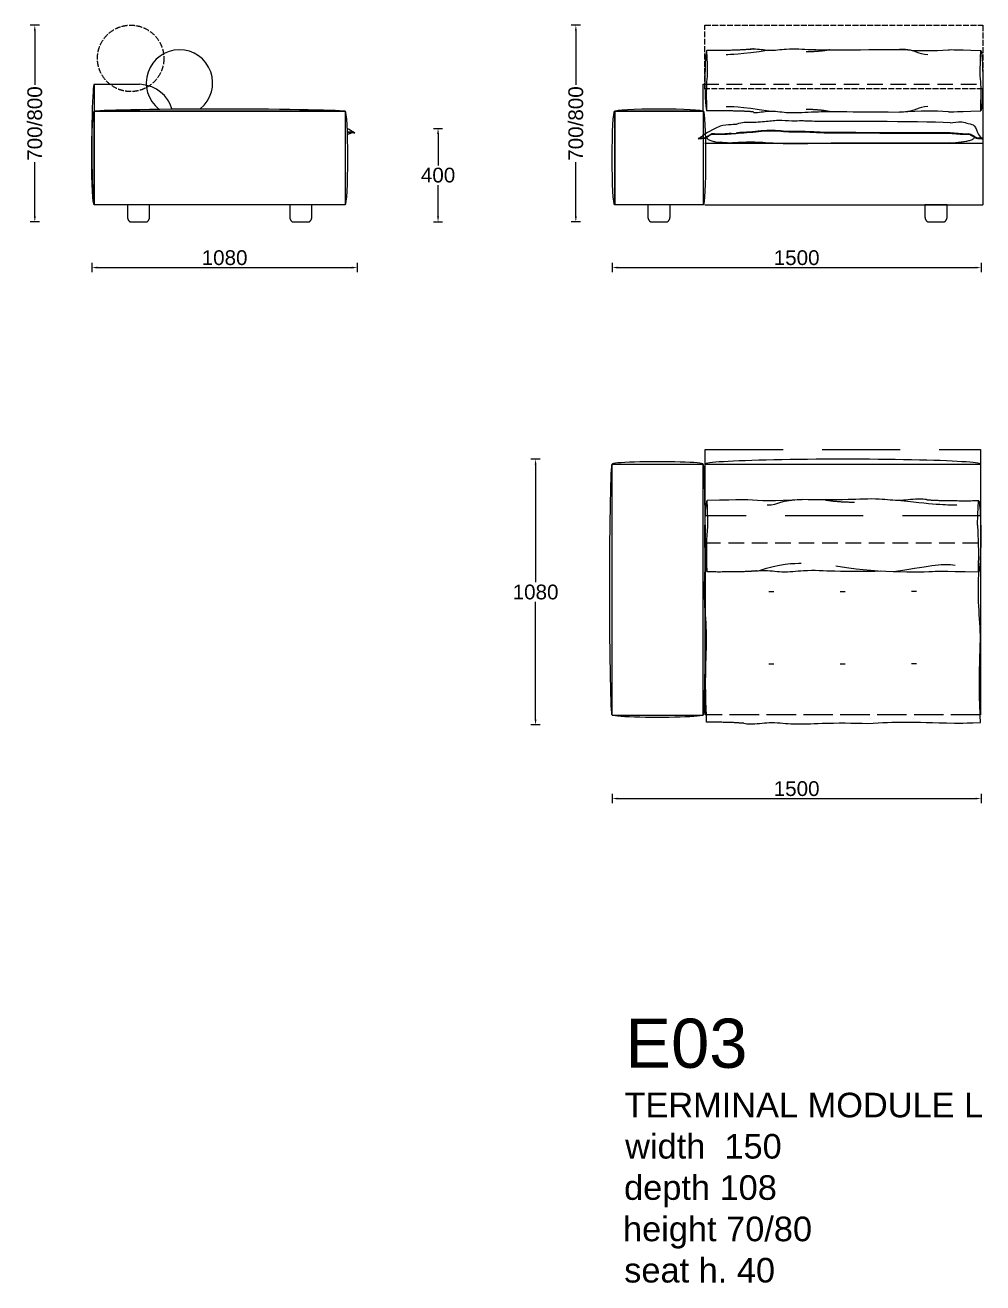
# Model space of a CAD drawing. Header units: millimetres. Extents: x 6668 to 47386, y -6732 to 35544.
# Drawn here: x 17236 to 21131, y 30400 to 35514 of the extents above; entities that cross this region are included whole.
import ezdxf

# ---------------------------------------------------------------- set-up
doc = ezdxf.new("R2010")
doc.units = ezdxf.units.MM
doc.linetypes.add('ACAD_ISO02W100', pattern=[15, 12, -3])
doc.linetypes.add('NASCOSTA', pattern=[9.525, 6.35, -3.175])
doc.layers.add('_ARREDO', color=7, linetype='Continuous')
doc.layers.add('TESTO', color=1, linetype='Continuous')
for name, color, linetype, lineweight in [('_CUSCINO SEDUTA', 8, 'Continuous', 9), ('_QUOTE', 1, 'Continuous', 9), ('_RULLO', 8, 'Continuous', 9)]:
    doc.layers.add(name, color=color, linetype=linetype, lineweight=lineweight)
doc.styles.add('Arial', font='arial.ttf')
doc.styles.get("Standard").update_dxf_attribs({"font": 'arial.ttf'})
doc.dimstyles.new('1_1', dxfattribs={"dimscale": 15, "dimtxt": 4, "dimasz": 1.5, "dimexe": 1.25, "dimexo": 2, "dimtad": 1, "dimtih": 1, "dimtoh": 1, "dimdec": 0, "dimtxsty": 'Standard', "dimcen": 2.5, "dimclrd": 256, "dimclre": 256, "dimclrt": 256, "dimadec": 0, "dimazin": 0, "dimtfac": 1, "dimtdec": 0, "dimtmove": 0, "dimatfit": 3, "dimfxl": 1.25, "dimfxlon": 1, "dimlwe": 0, "dimarcsym": 0})

# ---------------------------------------------------------------- blocks, each defined once
blk = doc.blocks.new('mr_central_112')
at = {"layer": '_ARREDO'}
for p, q in [((-56, -101.99), (-56, 0.01)), ((-56, 0.01), (56, 0.01)), ((56, 0.01), (56, -101.99))]:
    blk.add_line(p, q, dxfattribs=at)
at = {"layer": '_ARREDO', "linetype": 'ACAD_ISO02W100'}
blk.add_line((56, -101.99), (-56, -101.99), dxfattribs=at)
at = {"layer": '_ARREDO'}
blk.add_ellipse((0, 0), major_axis=(56, 0.01), ratio=0.035879, start_param=-0.000011, end_param=3.141593, dxfattribs=at)
at = {"layer": '_CUSCINO SEDUTA'}
for p, q in [((-30, -51.74), (-28, -51.74)), ((-1, -51.74), (1, -51.74)), ((30, -51.74), (28, -51.74)), ((-30, -81.24), (-28, -81.24)), ((-1, -81.24), (1, -81.24)), ((30, -81.24), (28, -81.24))]:
    blk.add_line(p, q, dxfattribs=at)
at = {"layer": '_CUSCINO SEDUTA', "lineweight": 9}
for points, degree in [([(-56.11, -56.03), (-56.31, -51.03), (-56.18, -46.03), (-55.78, -41.05)], 3), ([(55.25, -56.05), (55.08, -51.84), (55.15, -47.62), (55.42, -43.42)], 3), ([(-55.38, -69.61), (-55.45, -65.09), (-55.92, -60.56), (-56.11, -56.03)], 3), ([(55.98, -69.63), (55.91, -65.11), (55.44, -60.59), (55.25, -56.05)], 3), ([(-55.57, -78.73), (-55.47, -75.69), (-55.33, -72.65), (-55.38, -69.61)], 3), ([(55.79, -78.75), (55.89, -75.71), (56.03, -72.67), (55.98, -69.63)], 3), ([(-55.62, -97.4), (-55.83, -91.16), (-55.77, -84.93), (-55.57, -78.73)], 3), ([(55.74, -97.43), (55.53, -91.19), (55.59, -84.96), (55.79, -78.75)], 3), ([(-55.36, -104.97), (-55.4, -102.45), (-55.53, -99.92), (-55.62, -97.4)], 3), ([(56, -104.99), (55.96, -102.47), (55.83, -99.95), (55.74, -97.43)], 3), ([(-40.25, -105.38), (-45.92, -104.86), (-55.36, -104.97)], 2), ([(-40.25, -105.38), (-39.37, -105.5), (-38.55, -105.57), (-37.74, -105.6)], 3), ([(-37.74, -105.6), (-35.1, -105.67), (-32.49, -105.16), (-29.87, -105.07)], 3), ([(-29.87, -105.07), (-26.96, -104.97), (-24.03, -105.38), (-21.08, -105.55)], 3), ([(-21.08, -105.55), (-16.88, -105.78), (-12.64, -105.52), (-8.41, -105.37)], 3), ([(-8.41, -105.37), (-2.17, -105.16), (4.06, -105.21), (10.26, -105.42)], 3), ([(10.26, -105.42), (22.13, -104.67), (27.32, -104.82), (45.47, -105.26)], 3), ([(45.47, -105.26), (46.15, -105.31), (46.84, -105.38), (56, -104.99)], 3)]:
    blk.add_open_spline(points, degree=degree, dxfattribs=at)
at = {"layer": '_RULLO', "linetype": 'NASCOSTA', "ltscale": 5}
blk.add_lwpolyline([(-56, 5.97), (56, 5.97), (56, -21.03), (-56, -21.03)], close=True, dxfattribs=at)
at = {"layer": '_RULLO'}
blk.add_ellipse((-55.19, -29.32), major_axis=(0, 14.51), ratio=0.069077, start_param=0, end_param=3.141593, dxfattribs=at)
at = {"layer": '_RULLO', "extrusion": (0, 0, -1)}
blk.add_ellipse((55.17, -29.34), major_axis=(0, 14.51), ratio=0.069077, start_param=0, end_param=3.141593, dxfattribs=at)
at = {"layer": '_RULLO', "lineweight": 9}
for points, degree in [([(-38.66, -14.54), (-39.34, -14.48), (-40.03, -14.42), (-55.19, -14.81)], 3), ([(-54.92, -25.34), (-54.86, -24.65), (-54.8, -23.97), (-55.19, -14.81)], 3), ([(-16.45, -14.38), (-28.32, -15.13), (-33.5, -14.98), (-38.66, -14.54)], 3), ([(-30.79, -16.59), (-25.61, -16.59), (-25.61, -14.38), (-16.45, -14.38)], 3), ([(2.22, -14.43), (-4.02, -14.64), (-10.25, -14.58), (-16.45, -14.38)], 3), ([(-7.11, -14.56), (-1.61, -15.41), (4.73, -15.41)], 2), ([(14.89, -14.25), (10.69, -14.02), (6.45, -14.28), (2.22, -14.43)], 3), ([(23.68, -14.73), (20.77, -14.83), (17.84, -14.41), (14.89, -14.25)], 3), ([(31.55, -14.2), (28.91, -14.12), (26.31, -14.64), (23.68, -14.73)], 3), ([(23.68, -14.73), (38.39, -16.55), (43.41, -16.55), (46.44, -16.55)], 3), ([(34.06, -14.42), (33.19, -14.3), (32.36, -14.23), (31.55, -14.2)], 3), ([(34.06, -14.42), (38.73, -14.94), (55.17, -14.83)], 2), ([(54.91, -25.36), (54.85, -24.68), (54.79, -23.99), (55.17, -14.83)], 3), ([(-55.19, -43.83), (-55.47, -34.52), (-55.31, -29.92), (-54.92, -25.34)], 3), ([(55.17, -43.85), (55.46, -34.55), (55.29, -29.94), (54.91, -25.36)], 3), ([(-33.82, -43.28), (-26, -40.29), (-19.38, -40.29), (-16.86, -40.29)], 3), ([(45.72, -41.23), (40.7, -40.29), (37.26, -41.28), (21.63, -43.67)], 3), ([(-35.07, -43.41), (-39.75, -43.94), (-55.19, -43.83)], 2), ([(-35.07, -43.41), (-34.2, -43.3), (-33.38, -43.23), (-32.57, -43.2)], 3), ([(-32.57, -43.2), (-29.93, -43.12), (-27.32, -43.64), (-24.7, -43.73)], 3), ([(-24.7, -43.73), (-21.79, -43.83), (-18.86, -43.41), (-15.91, -43.25)], 3), ([(-15.91, -43.25), (-11.71, -43.02), (-7.47, -43.28), (-3.24, -43.43)], 3), ([(-3.24, -43.43), (3, -43.64), (9.23, -43.58), (15.43, -43.38)], 3), ([(-2.83, -41.28), (10.47, -44.07), (32.49, -43.97), (37.64, -43.54)], 3), ([(37.64, -43.54), (38.33, -43.48), (39.01, -43.42), (55.17, -43.81)], 3)]:
    blk.add_open_spline(points, degree=degree, dxfattribs=at)
blk = doc.blocks.new('armrest_38')
at = {"layer": '_ARREDO'}
for p, q in [((-19, -101.99), (-19, 0.01)), ((-19, -0.01), (18, 0.01)), ((18, -101.99), (18, 0.01)), ((-19, -101.99), (18, -101.99))]:
    blk.add_line(p, q, dxfattribs=at)
at = {"layer": '_ARREDO', "extrusion": (0, 0, -1)}
for centre, major_axis, ratio, start_param, end_param in [((-19, -50.99), (0, 51), 0.019608, 3.141593, 6.283185), ((-0.5, -101.99), (-18.5, 0), 0.054047, 3.14149, 6.304844)]:
    blk.add_ellipse(centre, major_axis=major_axis, ratio=ratio, start_param=start_param, end_param=end_param, dxfattribs=at)
at = {"layer": '_ARREDO'}
for centre, major_axis, ratio, start_param, end_param in [((-0.5, 0.01), (18.5, 0), 0.054047, -0.000103, 3.163251), ((18, -50.99), (0, 51), 0.019608, 3.141593, 6.283185)]:
    blk.add_ellipse(centre, major_axis=major_axis, ratio=ratio, start_param=start_param, end_param=end_param, dxfattribs=at)
blk = doc.blocks.new('*D240')
at = {"layer": '_QUOTE', "lineweight": 0, "transparency": 16777216}
for p, q in [((17506.7, 34546.8), (17506.7, 34509.3)), ((18586.6, 34546.8), (18586.6, 34509.3))]:
    blk.add_line(p, q, dxfattribs=at)
at = {"layer": '_QUOTE', "lineweight": -2, "transparency": 16777216}
blk.add_line((17529.2, 34528), (18564.1, 34528), dxfattribs=at)
at = {"layer": '_QUOTE', "transparency": 16777216}
for points in [[(17529.2, 34531.8), (17529.2, 34524.3), (17506.7, 34528)], [(18564.1, 34531.8), (18564.1, 34524.3), (18586.6, 34528)]]:
    blk.add_solid(points, dxfattribs=at)
at = {"layer": 'Defpoints', "color": 0, "transparency": 16777216}
for p in [(17506.7, 34997.9), (18586.6, 34973.8), (18586.6, 34528)]:
    blk.add_point(p, dxfattribs=at)
at = {"layer": '_QUOTE', "transparency": 16777216, "insert": (18046.7, 34568), "char_height": 60, "attachment_point": 5}
blk.add_mtext('1080', dxfattribs=at)
blk = doc.blocks.new('*D244')
at = {"layer": '_QUOTE', "lineweight": 0, "transparency": 16777216}
for p, q in [((19623.4, 34546.8), (19623.4, 34509.3)), ((21123.5, 34546.8), (21123.5, 34509.3))]:
    blk.add_line(p, q, dxfattribs=at)
at = {"layer": '_QUOTE', "lineweight": -2, "transparency": 16777216}
blk.add_line((19645.9, 34528), (21101, 34528), dxfattribs=at)
at = {"layer": '_QUOTE', "transparency": 16777216}
for points in [[(19645.9, 34531.8), (19645.9, 34524.3), (19623.4, 34528)], [(21101, 34531.8), (21101, 34524.3), (21123.5, 34528)]]:
    blk.add_solid(points, dxfattribs=at)
at = {"layer": 'Defpoints', "color": 0, "transparency": 16777216}
for p in [(19623.4, 34940.1), (21123.5, 34973.7), (21123.5, 34528)]:
    blk.add_point(p, dxfattribs=at)
at = {"layer": '_QUOTE', "transparency": 16777216, "insert": (20373.4, 34568), "char_height": 60, "attachment_point": 5}
blk.add_mtext('1500', dxfattribs=at)
blk = doc.blocks.new('*D245')
at = {"layer": '_QUOTE', "lineweight": 0, "transparency": 16777216}
for p, q in [((19623.4, 32387.8), (19623.4, 32350.3)), ((21123.5, 32387.8), (21123.5, 32350.3))]:
    blk.add_line(p, q, dxfattribs=at)
at = {"layer": '_QUOTE', "lineweight": -2, "transparency": 16777216}
blk.add_line((19645.9, 32369.1), (21101, 32369.1), dxfattribs=at)
at = {"layer": '_QUOTE', "transparency": 16777216}
for points in [[(19645.9, 32372.8), (19645.9, 32365.3), (19623.4, 32369.1)], [(21101, 32372.8), (21101, 32365.3), (21123.5, 32369.1)]]:
    blk.add_solid(points, dxfattribs=at)
at = {"layer": 'Defpoints', "color": 0, "transparency": 16777216}
for p in [(19623.4, 32781.2), (21123.5, 32814.8), (21123.5, 32369.1)]:
    blk.add_point(p, dxfattribs=at)
at = {"layer": '_QUOTE', "transparency": 16777216, "insert": (20373.4, 32409.1), "char_height": 60, "attachment_point": 5}
blk.add_mtext('1500', dxfattribs=at)
blk = doc.blocks.new('*D246')
at = {"layer": '_QUOTE', "lineweight": 0, "transparency": 16777216}
for p, q in [((19330.3, 33748.9), (19292.8, 33748.9)), ((19330.3, 32668.4), (19292.8, 32668.4))]:
    blk.add_line(p, q, dxfattribs=at)
at = {"layer": '_QUOTE', "lineweight": -2, "transparency": 16777216}
for p, q in [((19311.6, 33726.4), (19311.6, 33248.6)), ((19311.6, 32690.9), (19311.6, 33168.6))]:
    blk.add_line(p, q, dxfattribs=at)
at = {"layer": '_QUOTE', "transparency": 16777216}
for points in [[(19307.8, 33726.4), (19315.3, 33726.4), (19311.6, 33748.9)], [(19307.8, 32690.9), (19315.3, 32690.9), (19311.6, 32668.4)]]:
    blk.add_solid(points, dxfattribs=at)
at = {"layer": 'Defpoints', "color": 0, "transparency": 16777216}
for p in [(19311.6, 33748.9), (20225.1, 33748.9), (20202.7, 32668.4)]:
    blk.add_point(p, dxfattribs=at)
at = {"layer": '_QUOTE', "transparency": 16777216, "insert": (19311.6, 33208.6), "char_height": 60, "attachment_point": 5}
blk.add_mtext('1080', dxfattribs=at)
blk = doc.blocks.new('*D279')
at = {"layer": '_QUOTE', "lineweight": 0, "transparency": 16777216}
for p, q in [((17293.6, 35513.8), (17256.1, 35513.8)), ((17293.6, 34713.8), (17256.1, 34713.8))]:
    blk.add_line(p, q, dxfattribs=at)
at = {"layer": '_QUOTE', "lineweight": -2, "transparency": 16777216}
for p, q in [((17274.9, 35491.3), (17274.9, 35270.7)), ((17274.9, 34736.3), (17274.9, 34956.9))]:
    blk.add_line(p, q, dxfattribs=at)
at = {"layer": '_QUOTE', "transparency": 16777216}
for points in [[(17271.1, 35491.3), (17278.6, 35491.3), (17274.9, 35513.8)], [(17271.1, 34736.3), (17278.6, 34736.3), (17274.9, 34713.8)]]:
    blk.add_solid(points, dxfattribs=at)
at = {"layer": 'Defpoints', "color": 0, "transparency": 16777216}
for p in [(17844.9, 35513.8), (17274.9, 34713.8), (18037.3, 34713.8)]:
    blk.add_point(p, dxfattribs=at)
at = {"layer": '_QUOTE', "transparency": 16777216, "insert": (17274.9, 35113.8), "char_height": 60, "attachment_point": 5, "rotation": 90}
blk.add_mtext('700/800', dxfattribs=at)
blk = doc.blocks.new('*D280')
at = {"layer": '_QUOTE', "lineweight": 0, "transparency": 16777216}
for p, q in [((19494.1, 35513.8), (19456.6, 35513.8)), ((19494.1, 34713.8), (19456.6, 34713.8))]:
    blk.add_line(p, q, dxfattribs=at)
at = {"layer": '_QUOTE', "lineweight": -2, "transparency": 16777216}
for p, q in [((19475.4, 35491.3), (19475.4, 35270.7)), ((19475.4, 34736.3), (19475.4, 34956.9))]:
    blk.add_line(p, q, dxfattribs=at)
at = {"layer": '_QUOTE', "transparency": 16777216}
for points in [[(19471.6, 35491.3), (19479.1, 35491.3), (19475.4, 35513.8)], [(19471.6, 34736.3), (19479.1, 34736.3), (19475.4, 34713.8)]]:
    blk.add_solid(points, dxfattribs=at)
at = {"layer": 'Defpoints', "color": 0, "transparency": 16777216}
for p in [(20045.4, 35513.8), (19475.4, 34713.8), (20237.8, 34713.8)]:
    blk.add_point(p, dxfattribs=at)
at = {"layer": '_QUOTE', "transparency": 16777216, "insert": (19475.4, 35113.8), "char_height": 60, "attachment_point": 5, "rotation": 90}
blk.add_mtext('700/800', dxfattribs=at)
blk = doc.blocks.new('*D306')
at = {"layer": '_QUOTE', "lineweight": 0, "transparency": 16777216}
for p, q in [((18896.2, 35093.9), (18933.7, 35093.9)), ((18896.2, 34713.8), (18933.7, 34713.8))]:
    blk.add_line(p, q, dxfattribs=at)
at = {"layer": '_QUOTE', "lineweight": -2, "transparency": 16777216}
for p, q in [((18915, 35071.4), (18915, 34943.8)), ((18915, 34736.3), (18915, 34863.8))]:
    blk.add_line(p, q, dxfattribs=at)
at = {"layer": '_QUOTE', "transparency": 16777216}
for points in [[(18911.2, 35071.4), (18918.7, 35071.4), (18915, 35093.9)], [(18911.2, 34736.3), (18918.7, 34736.3), (18915, 34713.8)]]:
    blk.add_solid(points, dxfattribs=at)
at = {"layer": 'Defpoints', "color": 0, "transparency": 16777216}
for p in [(18271.5, 35093.9), (18271.5, 34713.8), (18915, 34713.8)]:
    blk.add_point(p, dxfattribs=at)
at = {"layer": '_QUOTE', "transparency": 16777216, "insert": (18915, 34903.8), "char_height": 60, "attachment_point": 5}
blk.add_mtext('400', dxfattribs=at)
blk = doc.blocks.new('PIEDINO MIAMI SOFT_PANAMA H7CM')
at = {"color": 0, "linetype": 'ByBlock', "lineweight": -2}
for points in [[(45, 0), (-45, 0)], [(-45, 0), (-45, -50.4)], [(-45, -50.4), (-45, -51.2), (-44.9, -52), (-44.8, -52.9), (-44.7, -53.7), (-44.5, -54.5), (-44.4, -55.3), (-44.2, -56.1), (-43.9, -56.9), (-43.7, -57.7), (-43.4, -58.5), (-43.1, -59.3), (-42.7, -60), (-42.4, -60.8), (-42, -61.5), (-41.6, -62.2), (-41.1, -63), (-40.7, -63.6), (-40.2, -64.3), (-39.7, -65), (-39.1, -65.6), (-38.6, -66.2), (-38, -66.8), (-37.4, -67.4), (-36.8, -68), (-36.1, -68.5), (-35.5, -69), (-34.8, -69.5), (-34.1, -70)], [(34.1, -70), (34.8, -69.5), (35.5, -69), (36.1, -68.5), (36.8, -68), (37.4, -67.4), (38, -66.8), (38.6, -66.2), (39.1, -65.6), (39.7, -65), (40.2, -64.3), (40.7, -63.6), (41.1, -63), (41.6, -62.2), (42, -61.5), (42.4, -60.8), (42.7, -60), (43.1, -59.3), (43.4, -58.5), (43.7, -57.7), (43.9, -56.9), (44.2, -56.1), (44.4, -55.3), (44.5, -54.5), (44.7, -53.7), (44.8, -52.9), (44.9, -52), (45, -51.2), (45, -50.4)], [(45, -50.4), (45, 0)], [(-34.1, -70), (34.1, -70)]]:
    blk.add_lwpolyline(points, dxfattribs=at)

msp = doc.modelspace()

# ---------------------------------------------------------------- linework, layer by layer
at = {"layer": '_ARREDO'}
for p, q in [((17516.6, 35273.5), (17516.6, 34783.8)), ((17516.6, 35273.5), (17677.9, 35273.5)), ((19993.4, 35163.7), (19993.4, 35273.5)), ((21130.5, 35273.5), (21130.5, 34783.8)), ((18536.6, 35163.8), (17516.6, 35163.8)), ((17516.6, 35163.8), (17516.6, 34783.8)), ((18536.6, 35163.8), (18536.6, 34783.8)), ((19993.4, 35163.7), (19633.4, 35163.7)), ((19633.4, 35163.7), (19633.4, 34783.8)), ((19633.4, 34783.8), (19633.4, 35163.7)), ((19633.4, 35163.7), (19993.4, 35163.7)), ((19993.4, 35163.7), (19993.4, 34783.8)), ((19993.4, 35163.7), (19993.4, 34783.8)), ((20000.5, 35033.8), (21130.5, 35033.8)), ((19993.4, 34783.8), (19633.4, 34783.8)), ((20000.5, 34783.8), (21130.5, 34783.8))]:
    msp.add_line(p, q, dxfattribs=at)
at = {"layer": '_ARREDO', "linetype": 'NASCOSTA', "ltscale": 10}
msp.add_line((19993.4, 35273.5), (21130.5, 35273.5), dxfattribs=at)
at = {"layer": '_ARREDO'}
for points in [[(17516.6, 35273.5), (17700.4, 35273.5)], [(17710, 35272.1), (17700.4, 35273.5)]]:
    msp.add_lwpolyline(points, dxfattribs=at)
msp.add_lwpolyline([(18536.6, 34783.8), (17516.6, 34783.8), (17516.6, 35163.8), (18536.6, 35163.8)], close=True, dxfattribs=at)
at = {"layer": '_ARREDO', "linetype": 'NASCOSTA', "ltscale": 10}
msp.add_lwpolyline([(20000.9, 33408.9), (21120.9, 33408.9)], dxfattribs=at)
at = {"layer": '_ARREDO'}
msp.add_arc((17699.7, 35134.2), 138.3, 16.3327, 85.719, dxfattribs=at)
msp.add_ellipse((17516.6, 35028.9), major_axis=(0, 244.6), ratio=0.040884, start_param=0, end_param=3.141593, dxfattribs=at)
at = {"layer": '_ARREDO', "extrusion": (0, 0, -1)}
for centre, major_axis, ratio in [((17516.6, 34973.8), (0, 190), 0.052632), ((18026.6, 35163.8), (510, 0), 0.019608), ((18536.6, 34973.8), (0, -190), 0.052632), ((19633.4, 34973.7), (0, 189.9), 0.052652), ((19813.4, 35163.7), (180, 0), 0.055556), ((19993.4, 34973.7), (0, -189.9), 0.052652)]:
    msp.add_ellipse(centre, major_axis=major_axis, ratio=ratio, start_param=3.141593, end_param=6.283185, dxfattribs=at)
at = {"layer": '_CUSCINO SEDUTA'}
msp.add_line((20107.8, 35073.4), (20127.5, 35074.8), dxfattribs=at)
for points in [[(18545.5, 35095.4), (18548.7, 35093.5), (18551.2, 35091.9), (18553.7, 35090.3)], [(18545.8, 35080.8), (18550.1, 35080.1), (18555.2, 35080), (18560, 35079.8)], [(18553.7, 35090.3), (18561.3, 35085.5), (18569.2, 35080.7), (18576.9, 35076)], [(20062.7, 35103.1), (20009.7, 35078.6), (20001.2, 35071.7), (19992.5, 35065)], [(20107.8, 35109), (20092.3, 35107.9), (20077, 35106.4), (20062.7, 35103.1)], [(20127.5, 35110.3), (20123.8, 35110), (20120.2, 35109.8), (20107.8, 35109)], [(20178.7, 35117.9), (20166.6, 35118.3), (20156.8, 35119.6), (20127.5, 35110.3)], [(20206, 35081.7), (20189.6, 35080.1), (20173.3, 35078), (20156.9, 35077.4)], [(20243.1, 35120.9), (20220.1, 35118.4), (20196.9, 35117.3), (20178.7, 35117.9)], [(20297.8, 35084.6), (20267.3, 35086.6), (20236.4, 35084.8), (20206, 35081.7)], [(20299.1, 35082.1), (20268.7, 35084.2), (20237.8, 35082.4), (20207.4, 35079.3)], [(20299.1, 35125.9), (20280.4, 35125.6), (20261.9, 35122.8), (20243.1, 35120.9)], [(20340, 35081.2), (20325.9, 35081.8), (20311.9, 35083.6), (20297.8, 35084.6)], [(20354.5, 35123.8), (20336, 35124), (20317.5, 35126.2), (20299.1, 35125.9)], [(20341.4, 35078.7), (20327.2, 35079.4), (20313.2, 35081.2), (20299.1, 35082.1)], [(20391, 35081.2), (20374, 35081.2), (20356.9, 35080.4), (20340, 35081.2)], [(20395.8, 35124.3), (20382.1, 35124.4), (20368.4, 35123.6), (20354.5, 35123.8)], [(20461.2, 35078.5), (20437.8, 35079.8), (20414.5, 35081.2), (20391, 35081.2)], [(20457.9, 35122.4), (20424.4, 35122.9), (20410.1, 35124.1), (20395.8, 35124.3)], [(20997.9, 35116.9), (20861.6, 35123.3), (20521.3, 35121.5), (20457.9, 35122.4)], [(20997.9, 35116.9), (21012.7, 35116.8), (21027.2, 35122.5), (21045.5, 35120.2)], [(21045.5, 35120.2), (21054.2, 35119.2), (21063.7, 35116.3), (21071.7, 35114.2)], [(21071.7, 35114.2), (21082, 35111.6), (21090.2, 35110), (21095.8, 35104.6)], [(21095.8, 35104.6), (21104.2, 35096.4), (21107.1, 35079.7), (21113.5, 35068.8)], [(18545.8, 35078.5), (18550.1, 35077.7), (18555.2, 35077.6), (18560, 35077.4)], [(18568.4, 35076.8), (18559.9, 35073), (18552.5, 35070.8), (18546, 35069.4)], [(18560, 35079.8), (18564.2, 35079.5), (18568.3, 35079.2), (18572.3, 35078.8)], [(18560, 35077.4), (18565.7, 35077.1), (18571.3, 35076.5), (18576.9, 35076)], [(19992.5, 35065), (19986.2, 35060.2), (19979.8, 35055.4), (19973.4, 35050.6)], [(19987.3, 35054.4), (19982.6, 35054.1), (19978, 35053.6), (19973.5, 35053)], [(19987.3, 35052.1), (19982.6, 35051.8), (19978, 35051.2), (19973.5, 35050.7)], [(20000.6, 35055.9), (19996.8, 35054.8), (19991.9, 35054.7), (19987.3, 35054.4)], [(20000.6, 35053.6), (19996.8, 35052.4), (19991.9, 35052.3), (19987.3, 35052.1)], [(20009.8, 35061), (20007, 35059.1), (20004.2, 35057), (20000.6, 35055.9)], [(20009.8, 35058.7), (20007, 35056.8), (20004.2, 35054.7), (20000.6, 35053.6)], [(20006.8, 35056.6), (20008.7, 35053.8), (20010.8, 35051), (20014, 35048.9)], [(20019.4, 35067.1), (20016.1, 35065), (20012.9, 35063.2), (20009.8, 35061)], [(20019.4, 35064.7), (20016.1, 35062.7), (20012.9, 35060.8), (20009.8, 35058.7)], [(20014, 35048.9), (20017.8, 35046.5), (20023.3, 35044.9), (20028.6, 35043.3)], [(20029.1, 35071.5), (20025.5, 35070.7), (20022.4, 35068.8), (20019.4, 35067.1)], [(20029.1, 35069.1), (20025.5, 35068.4), (20022.4, 35066.5), (20019.4, 35064.7)], [(20028.6, 35043.3), (20033.5, 35041.9), (20038.2, 35040.3), (20043.2, 35039.4)], [(20039.9, 35071.5), (20036.1, 35071.8), (20032.4, 35072.1), (20029.1, 35071.5)], [(20039.9, 35069.2), (20036.1, 35069.4), (20032.4, 35069.7), (20029.1, 35069.1)], [(20107.8, 35073.4), (20085.5, 35071.5), (20063.3, 35070.1), (20039.9, 35071.5)], [(20107.8, 35071.1), (20085.5, 35069.2), (20063.3, 35067.7), (20039.9, 35069.2)], [(20043.2, 35039.4), (20049.2, 35038.2), (20055.6, 35037.9), (20062, 35037.6)], [(20101.2, 35034.4), (20088.2, 35035.3), (20075.1, 35036.5), (20062, 35037.6)], [(20192.4, 35037.8), (20162, 35038.1), (20131.6, 35036.1), (20101.2, 35034.4)], [(20127.5, 35072.8), (20123.8, 35072.5), (20120.2, 35072.2), (20107.8, 35071.1)], [(20156.9, 35077.4), (20147.1, 35077), (20137.3, 35077.1), (20127.5, 35074.8)], [(20158.2, 35074.9), (20148, 35074.6), (20137.8, 35074.7), (20127.5, 35072.8)], [(20207.4, 35079.3), (20190.9, 35077.6), (20174.7, 35075.5), (20158.2, 35074.9)], [(20278.6, 35033.3), (20249.8, 35034.9), (20221.1, 35037.4), (20192.4, 35037.8)], [(20439, 35032.2), (20385.7, 35030.6), (20332, 35030.3), (20278.6, 35033.3)], [(20392.4, 35078.7), (20375.3, 35078.7), (20358.3, 35078), (20341.4, 35078.7)], [(20462.5, 35076), (20439.1, 35077.4), (20415.8, 35078.8), (20392.4, 35078.7)], [(20996.6, 35034.7), (20491.5, 35034.1), (20465.4, 35033), (20439, 35032.2)], [(20997.9, 35076.2), (20499, 35076.4), (20480, 35077.4), (20461.2, 35078.5)], [(21005.4, 35073.7), (20504.4, 35073.7), (20483.4, 35074.8), (20462.5, 35076)], [(20996.6, 35034.7), (21011.8, 35035.8), (21027.1, 35037.1), (21042.3, 35038.4)], [(20997.9, 35076.2), (21019.2, 35076.4), (21041.9, 35071.5), (21065.8, 35072.5)], [(21005.4, 35073.7), (21018.8, 35073.9), (21040.9, 35069.1), (21064.5, 35070.1)], [(21061.1, 35040.2), (21055.1, 35039.1), (21048.7, 35038.8), (21042.3, 35038.4)], [(21075.7, 35044.1), (21070.9, 35042.7), (21066.1, 35041.2), (21061.1, 35040.2)], [(21064.5, 35070.1), (21068.2, 35070.2), (21071.9, 35070.6), (21075.2, 35069.9)], [(21065.8, 35072.5), (21069.6, 35072.7), (21073.3, 35073), (21076.5, 35072.3)], [(21075.2, 35069.9), (21078.9, 35069.2), (21081.9, 35067.3), (21084.8, 35065.6)], [(21090.3, 35049.7), (21086.5, 35047.3), (21081, 35045.8), (21075.7, 35044.1)], [(21076.5, 35072.3), (21080.2, 35071.6), (21083.3, 35069.7), (21086.2, 35068)], [(21084.8, 35065.6), (21088.3, 35063.5), (21091.4, 35061.6), (21094.6, 35059.5)], [(21086.2, 35068), (21089.6, 35065.9), (21092.8, 35064.1), (21095.9, 35061.9)], [(21097.6, 35057.5), (21095.5, 35054.7), (21093.6, 35051.9), (21090.3, 35049.7)], [(21094.6, 35059.5), (21097.3, 35057.6), (21100.1, 35055.5), (21103.7, 35054.4)], [(21095.9, 35061.9), (21098.7, 35060), (21101.5, 35058), (21105.1, 35056.8)], [(21103.7, 35054.4), (21107.6, 35053.2), (21112.3, 35053.2), (21116.9, 35052.9)], [(21105.1, 35056.8), (21108.9, 35055.7), (21113.7, 35055.6), (21118.3, 35055.3)], [(21113.5, 35068.8), (21118.1, 35061), (21124.4, 35056.3), (21130.9, 35051.5)], [(21116.9, 35052.9), (21121.7, 35052.6), (21126.2, 35052.1), (21130.8, 35051.5)], [(21118.3, 35055.3), (21121.1, 35055.1), (21124, 35054.9), (21126.7, 35054.6)]]:
    msp.add_open_spline(points, degree=3, dxfattribs=at)
at = {"layer": '_RULLO', "linetype": 'ACAD_ISO02W100', "ltscale": 2}
msp.add_lwpolyline([(20000.5, 35513.8), (21130.5, 35513.8), (21130.5, 35254.5), (20000.5, 35254.5)], close=True, dxfattribs=at)
msp.add_circle((17664.7, 35378.8), 135, dxfattribs=at)
at = {"layer": '_RULLO'}
msp.add_arc((17863, 35278.8), 135, 308.8611, 231.9093, dxfattribs=at)
msp.add_ellipse((20008.5, 35288), major_axis=(0, -122.9), ratio=0.065265, start_param=3.141593, end_param=6.283185, dxfattribs=at)
at = {"layer": '_RULLO', "extrusion": (0, 0, -1)}
msp.add_ellipse((21122.5, 35288.5), major_axis=(0, 122.6), ratio=0.065432, start_param=-0.000114, end_param=3.139138, dxfattribs=at)
at = {"layer": '_RULLO', "lineweight": 9}
for points, degree in [([(20198.1, 35417.2), (20140.6, 35409.8), (20008.5, 35410.8)], 2), ([(20010.6, 35305.5), (20011.1, 35312.4), (20012.2, 35319.2), (20008.5, 35410.8)], 3), ([(20261, 35411.8), (20143.4, 35393.7), (20103.2, 35393.7), (20086.9, 35393.7)], 3), ([(20178, 35415), (20185, 35416.1), (20191.6, 35416.9), (20198.1, 35417.2)], 3), ([(20198.1, 35417.2), (20219.2, 35417.9), (20240, 35412.8), (20261, 35411.8)], 3), ([(20261, 35411.8), (20284.3, 35410.9), (20307.8, 35415), (20331.4, 35416.7)], 3), ([(20331.4, 35416.7), (20365, 35419), (20398.9, 35416.3), (20432.7, 35414.9)], 3), ([(20507.4, 35413.5), (20463.3, 35405.1), (20412.7, 35405.1)], 2), ([(20432.7, 35414.9), (20482.6, 35412.7), (20533, 35413.3), (20792.1, 35415.3)], 3), ([(20792.1, 35415.3), (20887.1, 35407.8), (20928.5, 35409.4), (20989.7, 35413.7)], 3), ([(20906.8, 35393.2), (20865.4, 35393.2), (20865.4, 35415.3), (20792.1, 35415.3)], 3), ([(20989.7, 35413.7), (20995.2, 35414.3), (21000.7, 35414.9), (21122.5, 35411.1)], 3), ([(21120.3, 35305.8), (21119.9, 35312.6), (21119.4, 35319.5), (21122.5, 35411.1)], 3), ([(20008.5, 35165.1), (20006.2, 35258.2), (20007.5, 35273.4), (20010.6, 35305.5)], 3), ([(21122.5, 35164.9), (21124.7, 35261.9), (21123.3, 35275.4), (21120.3, 35305.8)], 3), ([(20198.1, 35161), (20140.6, 35166.2), (20008.5, 35165.1)], 2), ([(20261, 35164.1), (20143.4, 35182.3), (20103.2, 35182.3), (20086.9, 35182.3)], 3), ([(20198.1, 35158.8), (20219.2, 35158), (20240, 35163.2), (20261, 35164.1)], 3), ([(20261, 35164.1), (20284.3, 35165.1), (20307.8, 35160.9), (20331.4, 35159.3)], 3), ([(20331.4, 35159.3), (20365, 35157), (20398.9, 35159.6), (20432.7, 35161.1)], 3), ([(20507.4, 35162.4), (20463.3, 35170.9), (20412.7, 35170.9)], 2), ([(20432.7, 35161.1), (20482.6, 35163.2), (20533, 35162.6), (20792.1, 35160.6)], 3), ([(20906.8, 35182.7), (20865.4, 35182.7), (20865.4, 35160.6), (20792.1, 35160.6)], 3), ([(20792.1, 35160.6), (20887.1, 35168.1), (20928.5, 35166.5), (20989.7, 35162.2)], 3), ([(20989.7, 35162.2), (20995.2, 35161.6), (21000.7, 35161), (21122.5, 35164.9)], 3)]:
    msp.add_open_spline(points, degree=degree, dxfattribs=at)

# ---------------------------------------------------------------- block references
at = {"layer": '_ARREDO'}
for p in [(17696.7, 34783.8), (18356.6, 34783.8), (19813.4, 34783.8), (20940.5, 34783.8)]:
    msp.add_blockref('PIEDINO MIAMI SOFT_PANAMA H7CM', p, dxfattribs=at)
at = {"layer": '_ARREDO', "xscale": 10, "yscale": 10, "zscale": 10}
for name, p in [('mr_central_112', (20560.9, 33728.8)), ('armrest_38', (19813.4, 33728.7))]:
    msp.add_blockref(name, p, dxfattribs=at)

# ---------------------------------------------------------------- texts
at = {"layer": 'TESTO', "style": 'Arial'}
for s, height, p in [('E03', 200, (19676.4, 31274.3)), ('TERMINAL MODULE L', 100, (19673.1, 31073)), ('width  150', 100, (19676, 30905.3)), ('depth 108', 100, (19671.6, 30737.5)), ('height 70/80', 100, (19667.2, 30569.2)), ('seat h. 40', 100, (19672.1, 30401.4))]:
    msp.add_text(s, height=height, dxfattribs=at).set_placement(p)

# ---------------------------------------------------------------- dimensions: what is measured, and where the dimension line sits
at = {"layer": '_QUOTE'}
for base, p1, p2, picture, middle in [((17274.9, 34713.8), (17844.9, 35513.8), (18037.3, 34713.8), '*D279', (17274.9, 35113.8)), ((19475.4, 34713.8), (20045.4, 35513.8), (20237.8, 34713.8), '*D280', (19475.4, 35113.8))]:
    dim = msp.add_linear_dim(base=base, p1=p1, p2=p2, angle=90, text='700/800', dimstyle='1_1', dxfattribs=at)
    dim.commit()
    dim.dimension.update_dxf_attribs({"geometry": picture, "text_midpoint": middle, "text_rotation": 90})
dim = msp.add_linear_dim(base=(18915, 34713.8), p1=(18271.5, 35093.9), p2=(18271.5, 34713.8), angle=90, text='400', dimstyle='1_1', dxfattribs=at)
dim.commit()
dim.dimension.update_dxf_attribs({"geometry": '*D306', "text_midpoint": (18915, 34903.8)})
for base, p1, p2, picture, middle in [((18586.6, 34528), (17506.7, 34997.9), (18586.6, 34973.8), '*D240', (18046.7, 34568)), ((21123.5, 34528), (19623.4, 34940.1), (21123.5, 34973.7), '*D244', (20373.4, 34568)), ((21123.5, 32369.1), (19623.4, 32781.2), (21123.5, 32814.8), '*D245', (20373.4, 32409.1))]:
    dim = msp.add_linear_dim(base=base, p1=p1, p2=p2, dimstyle='1_1', dxfattribs=at)
    dim.commit()
    dim.dimension.update_dxf_attribs({"geometry": picture, "text_midpoint": middle})
dim = msp.add_linear_dim(base=(19311.5681, 33748.8588), p1=(20202.6516, 32668.4137), p2=(20225.0686, 33748.8588), angle=90, dimstyle='1_1', dxfattribs=at)
dim.commit()
dim.dimension.update_dxf_attribs({"geometry": '*D246', "text_midpoint": (19311.5681, 33208.6363)})

doc.saveas('drawing.dxf')
